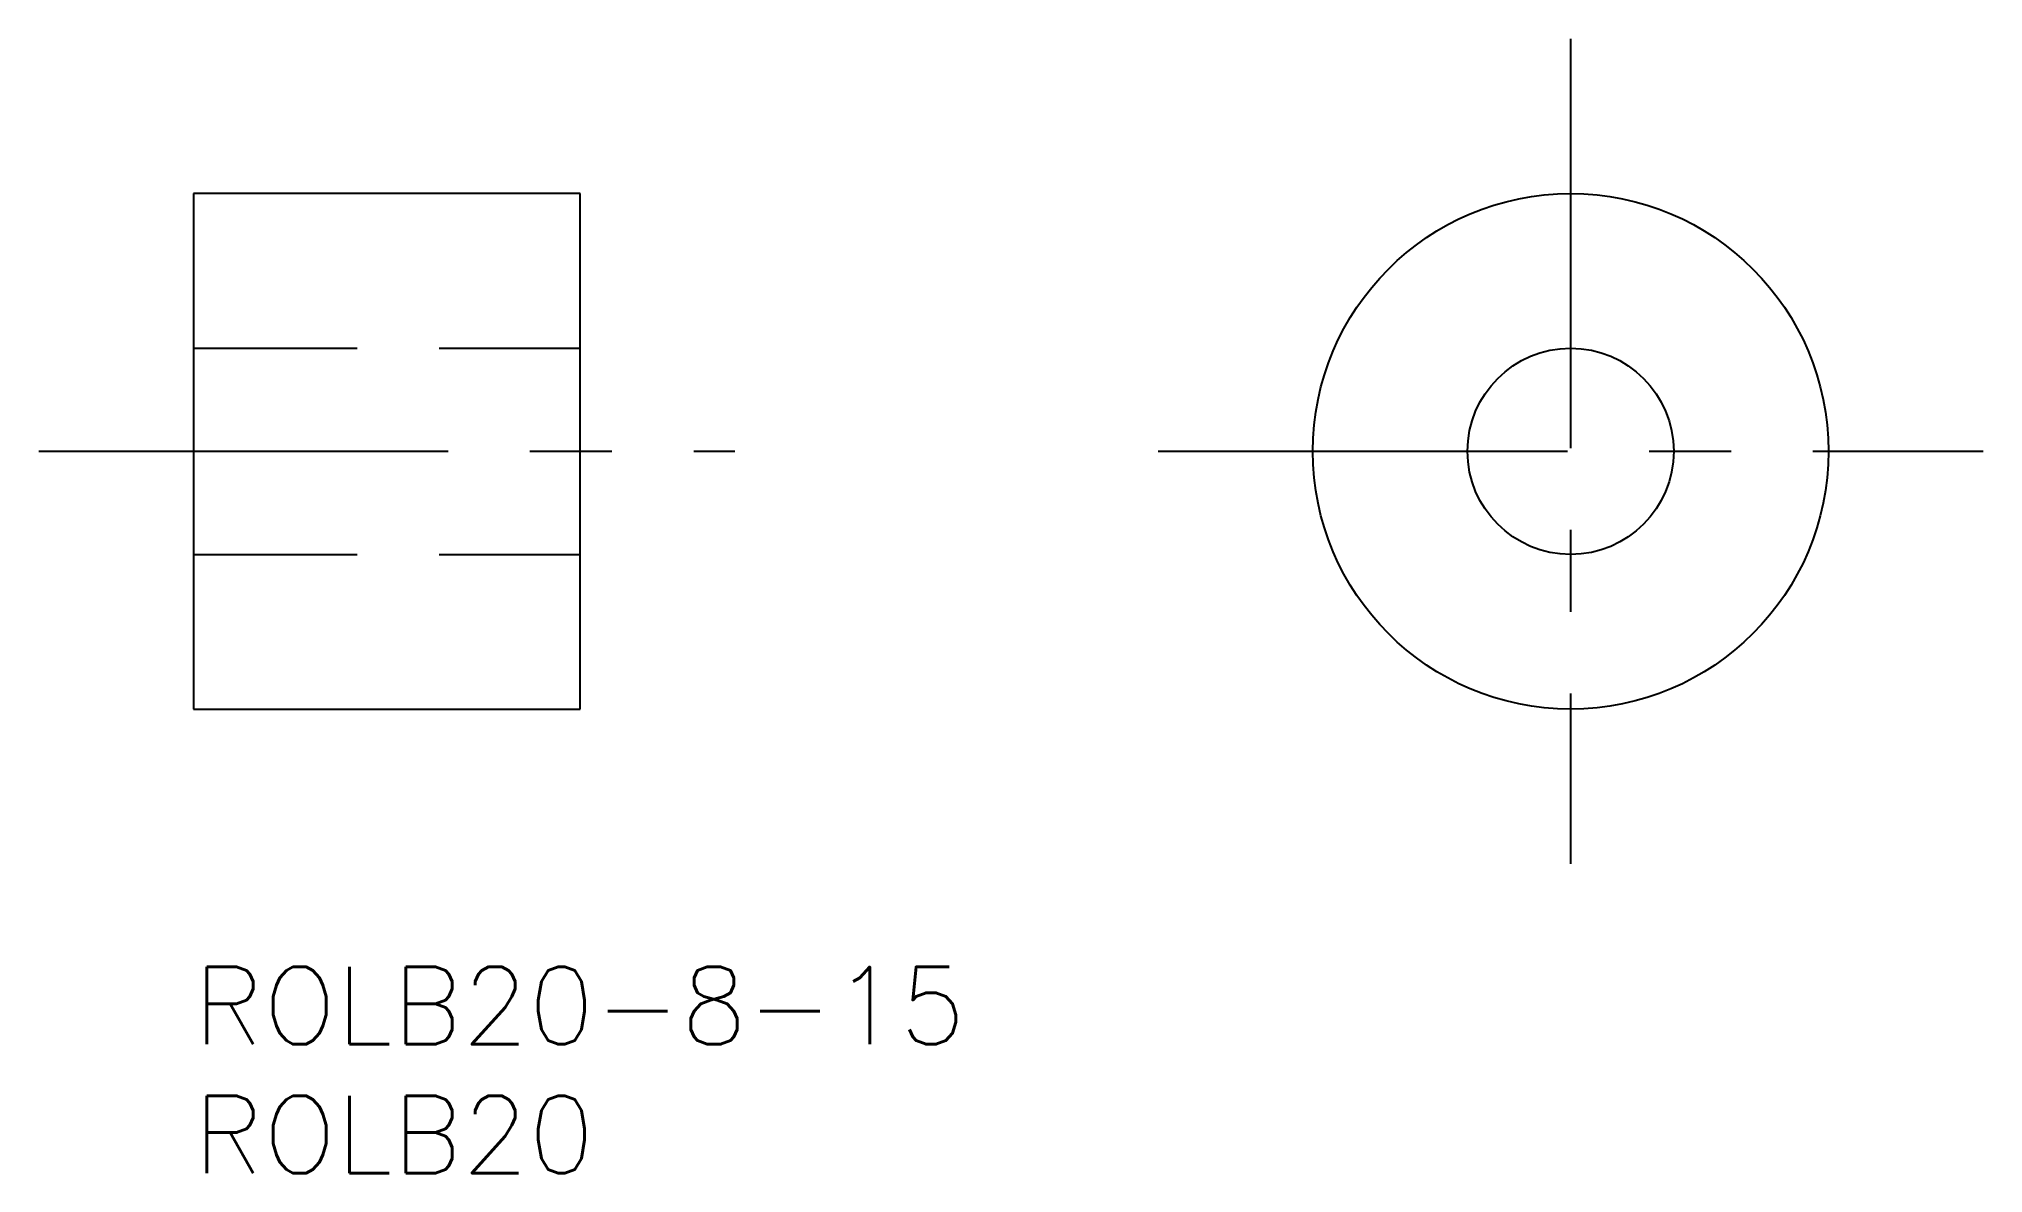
# Model space of a CAD drawing. Extents: x -6 to 69.4, y -8 to 36.
import ezdxf

# ---------------------------------------------------------------- set-up
doc = ezdxf.new("R2010")
doc.units = 0
doc.header["$LTSCALE"] = 0.5
doc.linetypes.add('CENTER', pattern=[50.8, 31.75, -6.35, 6.35, -6.35])
doc.linetypes.add('DASHED', pattern=[19.05, 12.7, -6.35])
for name, color, linetype in [('MSM_CENTER', 1, 'CENTER'), ('MSM_CONTINUOUS', 7, 'CONTINUOUS'), ('MSM_DASHED', 4, 'DASHED'), ('MSM_PART_NUMBER', 7, 'CONTINUOUS')]:
    doc.layers.add(name, color=color, linetype=linetype)
doc.styles.get("Standard").update_dxf_attribs({"font": 'txt.shx', "height": 3, "bigfont": 'bigfont.shx'})

# ---------------------------------------------------------------- blocks, each defined once
blk = doc.blocks.new('*U2')
at = {"layer": 'MSM_PART_NUMBER'}
blk.add_text('ROLB20-8-15', height=3, dxfattribs=at).set_placement((0, -3))
blk = doc.blocks.new('*U3')
at = {"layer": 'MSM_PART_NUMBER'}
blk.add_text('ROLB20', height=3, dxfattribs=at).set_placement((0, -8))

msp = doc.modelspace()

# ---------------------------------------------------------------- linework, layer by layer
at = {"layer": 'MSM_CENTER'}
for p, q in [((53.419, 36), (53.419, 4)), ((-6, 20), (21, 20)), ((37.419, 20), (69.419, 20))]:
    msp.add_line(p, q, dxfattribs=at)
at = {"layer": 'MSM_CONTINUOUS'}
for p, q in [((0, 30), (0, 10)), ((15, 30), (0, 30)), ((15, 10), (15, 30)), ((0, 20), (0, 20)), ((0, 10), (15, 10))]:
    msp.add_line(p, q, dxfattribs=at)
for radius in [10, 4]:
    msp.add_circle((53.419, 20), radius, dxfattribs=at)
at = {"layer": 'MSM_DASHED'}
for p, q in [((0, 24), (15, 24)), ((0, 16), (15, 16))]:
    msp.add_line(p, q, dxfattribs=at)

# ---------------------------------------------------------------- block references
at = {"layer": 'MSM_CONTINUOUS'}
for name in ['*U2', '*U3']:
    msp.add_blockref(name, (0, 0), dxfattribs=at)

doc.saveas('drawing.dxf')
